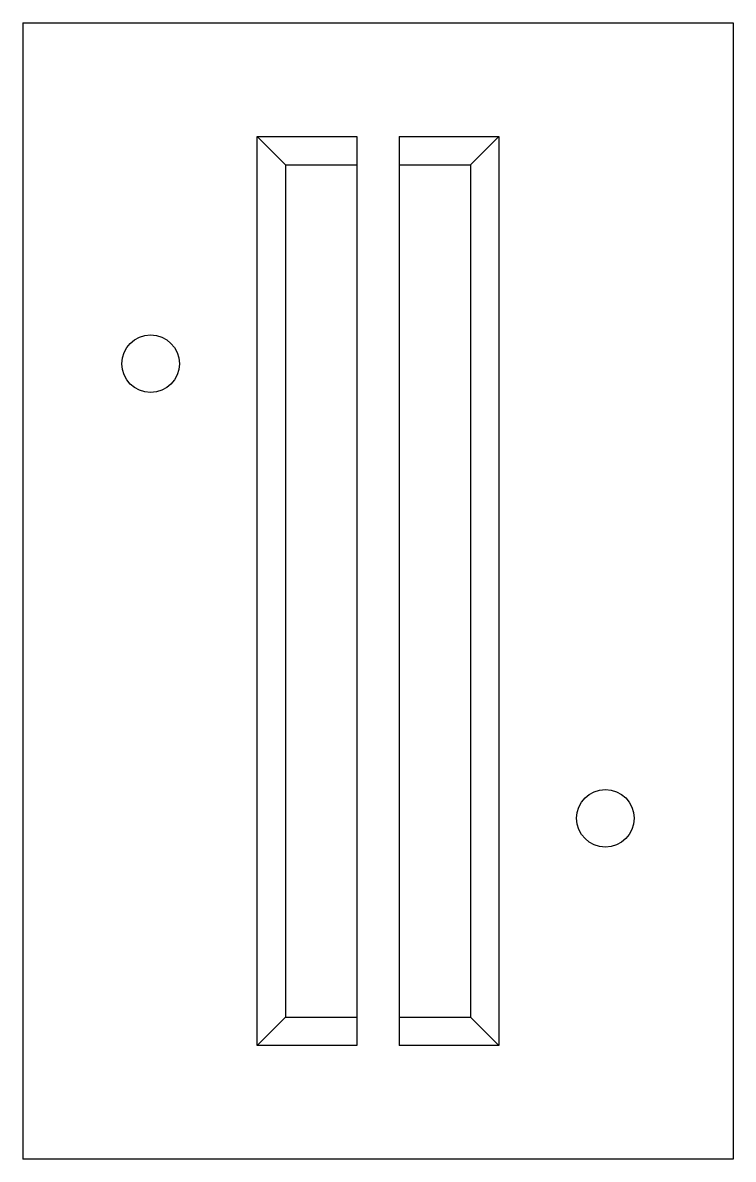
# Paper-space layout '_前视' of a CAD drawing. Header units: millimetres. Extents: x -18.5 to 31.5, y -10 to 70.
import ezdxf

# ---------------------------------------------------------------- set-up
doc = ezdxf.new("R2010")
doc.units = ezdxf.units.MM

psp = doc.layouts.new('_前视')

# ---------------------------------------------------------------- linework, layer by layer
at = {"color": 7, "linetype": 'Continuous', "lineweight": 25}
for p, q in [((-18.5, 70), (-18.5, -10)), ((-18.5, 70), (31.5, 70)), ((31.5, 70), (31.5, -10)), ((-2, 62), (5, 62)), ((0, 60), (-2, 62)), ((-2, -2), (-2, 62)), ((5, 62), (5, -2)), ((8, 62), (8, -2)), ((8, 62), (15, 62)), ((15, 62), (13, 60)), ((15, 62), (15, -2)), ((0, 60), (0, 0)), ((0, 60), (5, 60)), ((8, 60), (13, 60)), ((13, 60), (13, 0)), ((0, 0), (5, 0)), ((8, 0), (13, 0)), ((-2, -2), (0, 0)), ((13, 0), (15, -2)), ((5, -2), (-2, -2)), ((15, -2), (8, -2)), ((31.5, -10), (-18.5, -10))]:
    psp.add_line(p, q, dxfattribs=at)
for centre in [(-9.5, 46), (22.5, 14)]:
    psp.add_circle(centre, 2.025, dxfattribs=at)

doc.saveas('drawing.dxf')
